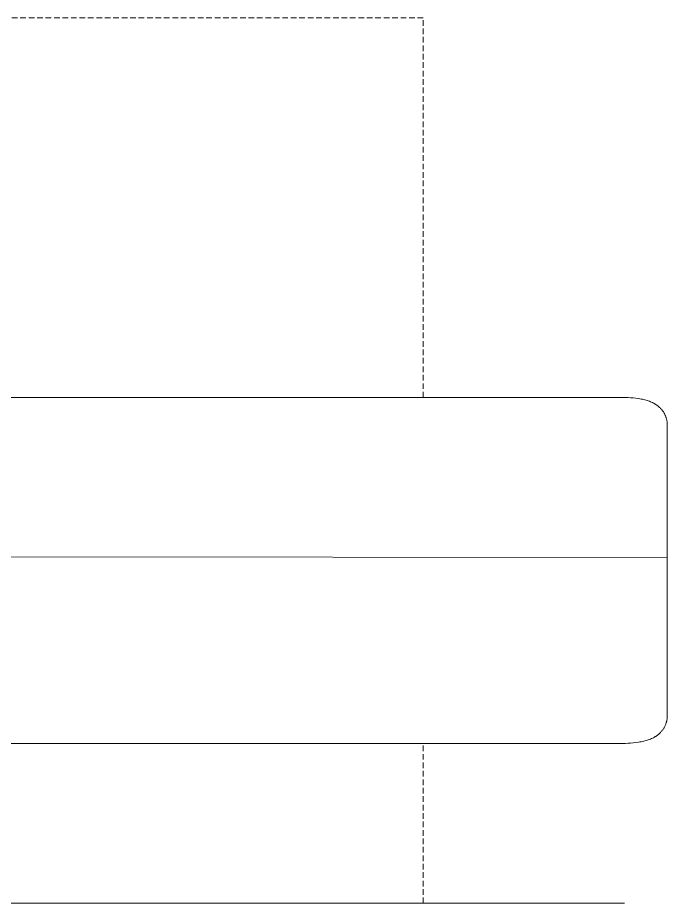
# Model space of a CAD drawing. Header units: millimetres. Extents: x -67 to 4862, y -244 to 3199.
# Drawn here: x 2316.8 to 2463.2, y 1529.1 to 1728.8 of the extents above; entities that cross this region are included whole.
import ezdxf

# ---------------------------------------------------------------- set-up
doc = ezdxf.new("R2010")
doc.units = ezdxf.units.MM
doc.linetypes.add('HIDDEN', pattern=[1.905, 1.27, -0.635])
doc.layers.add('ZANO_R', color=7, linetype='Continuous', lineweight=0)
doc.layers.add('ZANO_R_przerywana', color=7, linetype='HIDDEN', lineweight=0)

msp = doc.modelspace()

# ---------------------------------------------------------------- linework, layer by layer
at = {"layer": 'ZANO_R'}
for p, q in [((2108.17, 1643.18), (2453.17, 1643.18)), ((2453.17, 1643.18), (2453.76, 1643.18)), ((2453.76, 1643.18), (2454.34, 1643.16)), ((2454.34, 1643.16), (2454.91, 1643.12)), ((2454.91, 1643.12), (2455.48, 1643.08)), ((2455.48, 1643.08), (2456.11, 1643.01)), ((2456.11, 1643.01), (2456.72, 1642.92)), ((2456.72, 1642.92), (2457.01, 1642.87)), ((2457.01, 1642.87), (2457.3, 1642.82)), ((2457.3, 1642.82), (2457.59, 1642.76)), ((2457.59, 1642.76), (2457.87, 1642.69)), ((2457.87, 1642.69), (2458.12, 1642.63)), ((2458.12, 1642.63), (2458.38, 1642.56)), ((2458.38, 1642.56), (2458.63, 1642.49)), ((2458.63, 1642.49), (2458.88, 1642.4)), ((2458.88, 1642.4), (2459.13, 1642.32)), ((2459.13, 1642.32), (2459.37, 1642.22)), ((2459.37, 1642.22), (2459.61, 1642.12)), ((2459.61, 1642.12), (2459.85, 1642.01)), ((2459.85, 1642.01), (2460.06, 1641.9)), ((2460.06, 1641.9), (2460.27, 1641.79)), ((2460.27, 1641.79), (2460.37, 1641.73)), ((2460.37, 1641.73), (2460.47, 1641.67)), ((2460.47, 1641.67), (2460.57, 1641.6)), ((2460.57, 1641.6), (2460.67, 1641.54)), ((2460.67, 1641.54), (2460.77, 1641.47)), ((2460.77, 1641.47), (2460.87, 1641.4)), ((2460.87, 1641.4), (2460.96, 1641.32)), ((2460.96, 1641.32), (2461.06, 1641.25)), ((2461.06, 1641.25), (2461.16, 1641.17)), ((2461.16, 1641.17), (2461.25, 1641.09)), ((2461.25, 1641.09), (2461.35, 1641.01)), ((2461.35, 1641.01), (2461.44, 1640.92)), ((2461.44, 1640.92), (2461.54, 1640.82)), ((2461.54, 1640.82), (2461.65, 1640.72)), ((2461.65, 1640.72), (2461.75, 1640.61)), ((2461.75, 1640.61), (2461.85, 1640.5)), ((2461.85, 1640.5), (2461.94, 1640.39)), ((2461.94, 1640.39), (2462.03, 1640.27)), ((2462.03, 1640.27), (2462.12, 1640.15)), ((2462.12, 1640.15), (2462.21, 1640.03)), ((2462.21, 1640.03), (2462.29, 1639.91)), ((2462.29, 1639.91), (2462.37, 1639.78)), ((2462.37, 1639.78), (2462.45, 1639.66)), ((2462.45, 1639.66), (2462.52, 1639.53)), ((2462.52, 1639.53), (2462.59, 1639.4)), ((2462.59, 1639.4), (2462.65, 1639.27)), ((2462.65, 1639.27), (2462.71, 1639.13)), ((2462.71, 1639.13), (2462.77, 1639)), ((2462.77, 1639), (2462.82, 1638.88)), ((2462.82, 1638.88), (2462.86, 1638.76)), ((2462.86, 1638.76), (2462.9, 1638.64)), ((2462.9, 1638.64), (2462.94, 1638.51)), ((2462.94, 1638.51), (2462.98, 1638.39)), ((2462.98, 1638.39), (2463.01, 1638.26)), ((2463.01, 1638.26), (2463.04, 1638.14)), ((2463.04, 1638.14), (2463.07, 1638.01)), ((2463.07, 1638.01), (2463.09, 1637.88)), ((2463.09, 1637.88), (2463.11, 1637.76)), ((2463.11, 1637.76), (2463.13, 1637.63)), ((2463.13, 1637.63), (2463.14, 1637.5)), ((2463.14, 1637.5), (2463.15, 1637.37)), ((2463.15, 1637.37), (2463.16, 1637.24)), ((2463.16, 1637.24), (2463.17, 1637.11)), ((2463.17, 1637.11), (2463.17, 1636.98)), ((2463.17, 1609.8), (2463.17, 1636.98)), ((2463.17, 1571.38), (2463.17, 1609.8)), ((2463.17, 1607.11), (2108.17, 1607.34)), ((2462.82, 1569.48), (2462.77, 1569.36)), ((2462.86, 1569.6), (2462.82, 1569.48)), ((2462.9, 1569.72), (2462.86, 1569.6)), ((2462.94, 1569.85), (2462.9, 1569.72)), ((2462.98, 1569.97), (2462.94, 1569.85)), ((2463.01, 1570.1), (2462.98, 1569.97)), ((2463.04, 1570.22), (2463.01, 1570.1)), ((2463.07, 1570.35), (2463.04, 1570.22)), ((2463.09, 1570.48), (2463.07, 1570.35)), ((2463.11, 1570.6), (2463.09, 1570.48)), ((2463.13, 1570.73), (2463.11, 1570.6)), ((2463.14, 1570.86), (2463.13, 1570.73)), ((2463.15, 1570.99), (2463.14, 1570.86)), ((2463.16, 1571.12), (2463.15, 1570.99)), ((2463.17, 1571.25), (2463.16, 1571.12)), ((2463.17, 1571.38), (2463.17, 1571.25)), ((2461.54, 1567.54), (2461.44, 1567.44)), ((2461.65, 1567.64), (2461.54, 1567.54)), ((2461.75, 1567.75), (2461.65, 1567.64)), ((2461.85, 1567.86), (2461.75, 1567.75)), ((2461.94, 1567.97), (2461.85, 1567.86)), ((2462.03, 1568.09), (2461.94, 1567.97)), ((2462.12, 1568.21), (2462.03, 1568.09)), ((2462.21, 1568.33), (2462.12, 1568.21)), ((2462.29, 1568.45), (2462.21, 1568.33)), ((2462.37, 1568.58), (2462.29, 1568.45)), ((2462.45, 1568.7), (2462.37, 1568.58)), ((2462.52, 1568.83), (2462.45, 1568.7)), ((2462.59, 1568.96), (2462.52, 1568.83)), ((2462.65, 1569.09), (2462.59, 1568.96)), ((2462.71, 1569.23), (2462.65, 1569.09)), ((2462.77, 1569.36), (2462.71, 1569.23)), ((2457.01, 1565.49), (2456.72, 1565.44)), ((2457.3, 1565.54), (2457.01, 1565.49)), ((2457.59, 1565.6), (2457.3, 1565.54)), ((2457.87, 1565.66), (2457.59, 1565.6)), ((2458.12, 1565.73), (2457.87, 1565.66)), ((2458.38, 1565.8), (2458.12, 1565.73)), ((2458.63, 1565.87), (2458.38, 1565.8)), ((2458.88, 1565.95), (2458.63, 1565.87)), ((2459.13, 1566.04), (2458.88, 1565.95)), ((2459.37, 1566.14), (2459.13, 1566.04)), ((2459.61, 1566.24), (2459.37, 1566.14)), ((2459.85, 1566.35), (2459.61, 1566.24)), ((2460.06, 1566.46), (2459.85, 1566.35)), ((2460.27, 1566.57), (2460.06, 1566.46)), ((2460.37, 1566.63), (2460.27, 1566.57)), ((2460.47, 1566.69), (2460.37, 1566.63)), ((2460.57, 1566.76), (2460.47, 1566.69)), ((2460.67, 1566.82), (2460.57, 1566.76)), ((2460.77, 1566.89), (2460.67, 1566.82)), ((2460.87, 1566.96), (2460.77, 1566.89)), ((2460.96, 1567.04), (2460.87, 1566.96)), ((2461.06, 1567.11), (2460.96, 1567.04)), ((2461.16, 1567.19), (2461.06, 1567.11)), ((2461.25, 1567.27), (2461.16, 1567.19)), ((2461.35, 1567.35), (2461.25, 1567.27)), ((2461.44, 1567.44), (2461.35, 1567.35)), ((2453.17, 1565.17), (2108.17, 1565.17)), ((2453.76, 1565.18), (2453.17, 1565.17)), ((2454.34, 1565.2), (2453.76, 1565.18)), ((2454.91, 1565.23), (2454.34, 1565.2)), ((2455.48, 1565.28), (2454.91, 1565.23)), ((2456.11, 1565.35), (2455.48, 1565.28)), ((2456.72, 1565.44), (2456.11, 1565.35)), ((1263.53, 1529.12), (2453.17, 1529.12)), ((2108.17, 1529.12), (2453.17, 1529.12)), ((2453.17, 1529.12), (2453.52, 1529.12))]:
    msp.add_line(p, q, dxfattribs=at)
at = {"layer": 'ZANO_R_przerywana'}
for p, q in [((2408.17, 1728.8), (2108.17, 1728.8)), ((2408.17, 1643.18), (2408.17, 1728.8)), ((2408.17, 1529.12), (2408.17, 1565.17))]:
    msp.add_line(p, q, dxfattribs=at)

doc.saveas('drawing.dxf')
